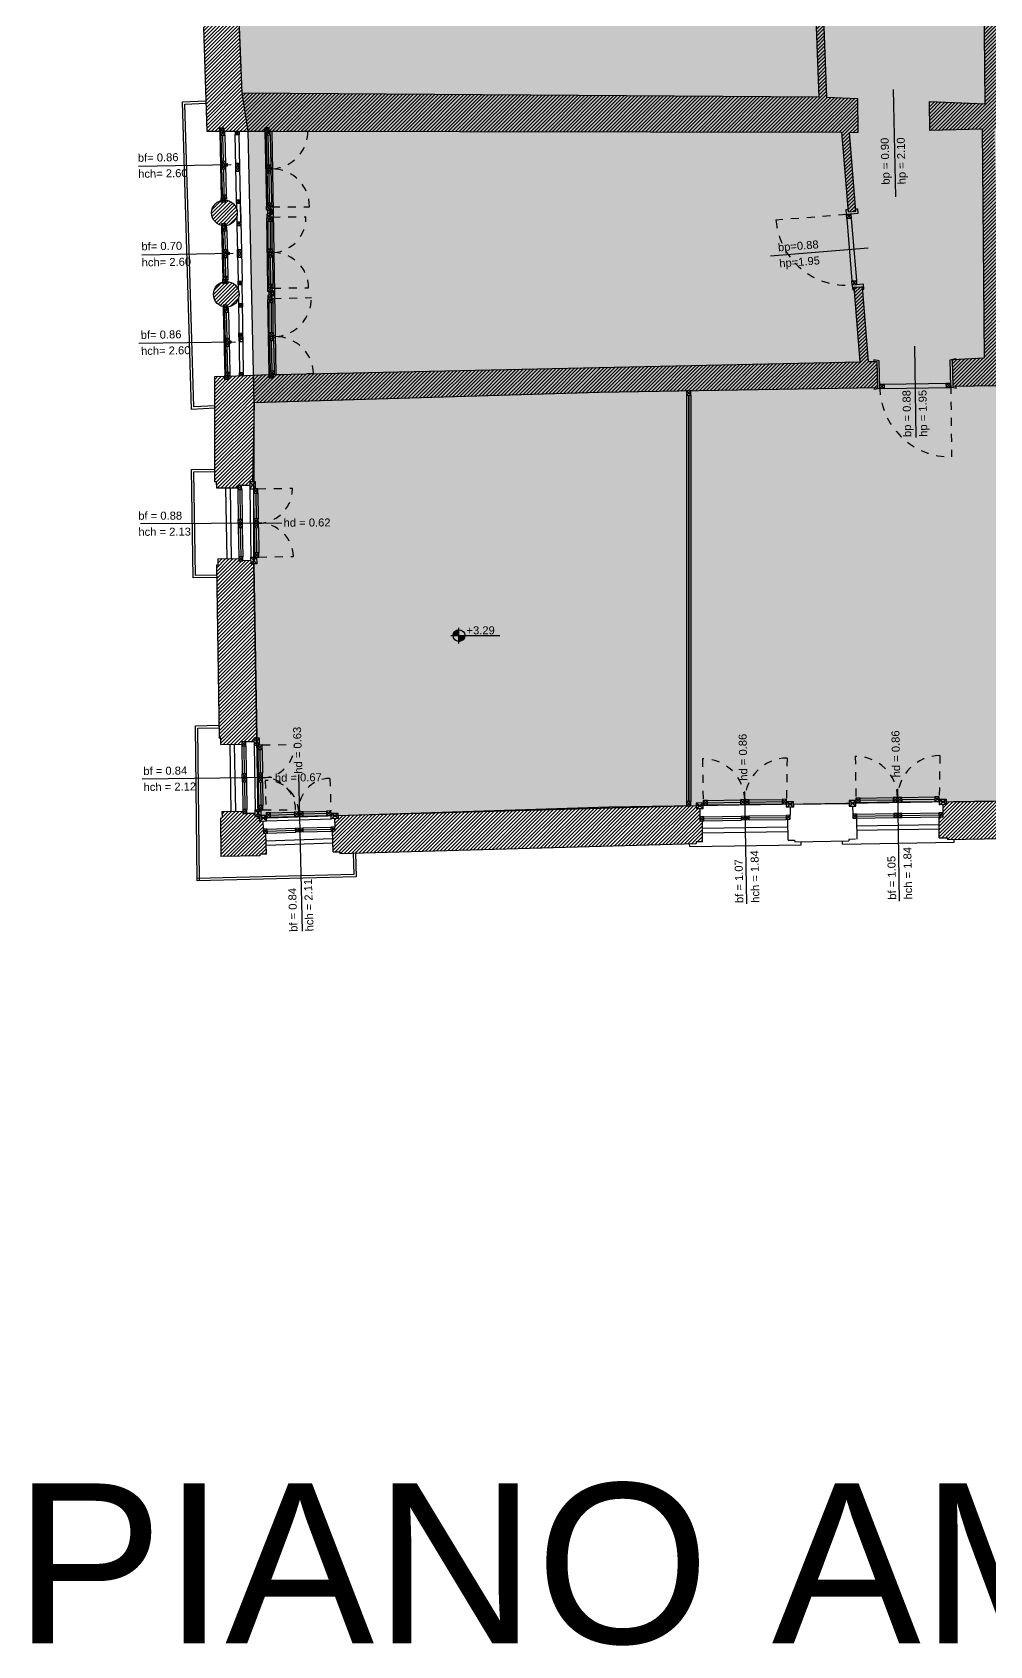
# Model space of a CAD drawing. Header units: millimetres. Extents: x -69 to 235, y 2 to 992.
# Drawn here: x 9.96 to 21.92, y 470.61 to 490.78 of the extents above; entities that cross this region are included whole.
import ezdxf
from ezdxf.enums import TextEntityAlignment as Align

# ---------------------------------------------------------------- set-up
doc = ezdxf.new("R2010")
doc.units = ezdxf.units.MM
doc.header["$LTSCALE"] = 0.01
doc.linetypes.add('HIDDEN2', pattern=[4.7625, 3.175, -1.5875])
for name, color, linetype in [('ob__L_grafica', 250, 'Continuous'), ('ob_A_linea_proiezione', 251, 'HIDDEN2'), ('ob_A_linea_v2', 251, 'Continuous'), ('ob_A_muro', 1, 'Continuous'), ('ob_A_muro_r', 252, 'Continuous'), ('ob_Q 1_50', 250, 'Continuous'), ('ob_retino chiaro', 254, 'Continuous'), ('ob_serramento_s', 3, 'Continuous')]:
    doc.layers.add(name, color=color, linetype=linetype)
doc.styles.add('STYLE1', font='arial.ttf')
doc.styles.add('Testo L', font='arial.ttf', dxfattribs={"height": 2.5})

# ---------------------------------------------------------------- blocks, each defined once
blk = doc.blocks.new('hhh-flat-1-flat-1-flat-1-flat-1')
at = {"layer": 'ob_Q 1_50'}
for p, q in [((0.227, 5.708), (0.84, 5.708)), ((0.257, 5.715), (0.324, 5.781)), ((0.259, 5.708), (0.33, 5.779)), ((0.259, 5.725), (0.313, 5.779)), ((0.264, 5.739), (0.299, 5.775)), ((0.268, 5.708), (0.33, 5.77)), ((0.277, 5.708), (0.33, 5.761)), ((0.286, 5.708), (0.33, 5.752)), ((0.295, 5.708), (0.33, 5.744)), ((0.303, 5.708), (0.33, 5.735)), ((0.312, 5.708), (0.33, 5.726)), ((0.321, 5.708), (0.33, 5.717)), ((0.33, 5.61), (0.33, 5.806)), ((0.33, 5.638), (0.401, 5.708)), ((0.33, 5.646), (0.392, 5.708)), ((0.33, 5.655), (0.383, 5.708)), ((0.33, 5.664), (0.374, 5.708)), ((0.33, 5.673), (0.365, 5.708)), ((0.33, 5.682), (0.356, 5.708)), ((0.33, 5.691), (0.348, 5.708)), ((0.33, 5.699), (0.339, 5.708)), ((0.33, 5.708), (0.33, 5.708)), ((0.336, 5.635), (0.404, 5.702)), ((0.347, 5.636), (0.402, 5.692)), ((0.359, 5.64), (0.398, 5.679))]:
    blk.add_line(p, q, dxfattribs=at)
blk.add_circle((0.33, 5.708), 0.0735, dxfattribs=at)

msp = doc.modelspace()

# ---------------------------------------------------------------- hatches: boundary and pattern name
at = {"layer": 'ob_A_muro_r'}
h = msp.add_hatch(dxfattribs=at)
h.set_pattern_fill('ANSI31', color=256, scale=0.01)
h.paths.add_polyline_path([(26.1307, 498.5451), (22.1535, 498.5451), (22.1452, 498.6888), (21.7087, 498.6656), (21.7151, 498.5451), (21.4551, 498.5451), (21.4551, 498.202), (21.7593, 498.202), (21.9122, 494.365), (21.1162, 494.3648), (21.1168, 493.8316), (21.827, 493.8471), (21.8614, 489.8838), (21.1693, 489.9104), (21.1733, 489.5471), (21.8253, 489.5656), (21.8523, 486.7065), (21.4552, 486.6876), (21.4627, 486.3475), (22.2652, 486.3606), (22.2652, 481.1726), (21.3759, 481.1585), (21.3766, 481.1236), (21.3341, 481.1227), (21.3357, 481.0207), (21.3365, 480.9707), (21.2865, 480.9699), (21.2904, 480.7079), (21.3919, 480.7096), (21.3923, 480.6853), (22.5336, 480.7036), (22.5336, 480.7236), (22.6152, 480.7236), (22.6155, 480.9856), (22.5855, 480.9856), (22.5855, 481.0356), (22.5855, 481.1726), (22.528, 481.1726), (22.528, 486.3606), (22.6555, 486.3618), (22.6559, 486.6768), (22.0445, 486.6661), (21.9789, 489.5616), (26.732, 489.5616), (26.732, 488.6387), (27.1648, 488.6532), (27.1457, 489.5616), (27.1457, 489.8627), (26.0257, 489.8595), (25.966, 491.2642), (25.6635, 491.2513), (25.7226, 489.8595), (22.3097, 489.8665), (22.2148, 493.6903), (25.5623, 493.7007), (25.5852, 493.1025, 0.0001712), (25.5852, 493.1023), (25.5997, 492.7803), (25.6232, 492.2005), (25.9256, 492.2133), (25.9022, 492.7932), (25.8877, 493.116), (25.8656, 493.6135), (25.8683, 493.7016), (26.9009, 493.7025), (28.6181, 493.6969), (30.2153, 493.705), (30.5454, 493.6987), (30.9535, 493.7124), (31.2615, 493.7089), (31.5502, 493.7127), (31.8296, 493.7149), (32.1851, 493.7159), (32.4329, 493.7194), (32.842, 493.7236), (32.842, 493.7356), (32.857, 493.7356), (32.9104, 493.9328), (32.9421, 494.0782), (32.9594, 494.1593), (32.9194, 494.1593), (32.9194, 494.2043), (32.9178, 494.3645), (32.7528, 494.3627), (32.753, 494.3527), (32.653, 494.3516), (32.6527, 494.3716), (32.3478, 494.3685), (32.3479, 494.3535), (27.2038, 494.357), (26.9848, 494.3572), (22.4113, 494.3603), (22.19, 498.202), (26.1307, 498.202)])
h = msp.add_hatch(dxfattribs=at)
h.set_pattern_fill('ANSI31', color=256, scale=0.01)
h.paths.add_polyline_path([(12.1383, 489.5405), (12.2979, 489.5402), (12.2972, 489.5793), (12.3472, 489.5802), (12.3478, 489.5401), (12.363, 489.5405), (12.8623, 489.5395), (12.8615, 489.5816), (12.9115, 489.5825), (12.9122, 489.5412), (20.0695, 489.5257), (20.1492, 488.5306), (20.2489, 488.5386), (20.1692, 489.5254), (20.2744, 489.5277), (20.2725, 489.945), (19.8862, 489.9599), (19.8299, 491.3963), (19.7299, 491.3935), (19.786, 489.9638), (12.5782, 490.0164), (12.542, 490.9166), (12.4924, 490.9144), (12.4906, 490.9559), (12.1555, 490.9419), (12.1405, 490.9415), (12.1418, 490.9005), (12.0922, 490.8985), (12.094, 490.8417)])
h = msp.add_hatch(dxfattribs=at)
h.set_pattern_fill('ANSI31', color=256, scale=0.01)
edge = h.paths.add_edge_path()
edge.add_arc((12.3577, 488.5189), 0.1604, 0, 360)
h = msp.add_hatch(dxfattribs=at)
h.set_pattern_fill('ANSI31', color=256, scale=0.01)
edge = h.paths.add_edge_path()
edge.add_arc((12.3799, 487.5016), 0.1604, 0, 360)
h = msp.add_hatch(dxfattribs=at)
h.set_pattern_fill('ANSI31', color=256, scale=0.01)
h.paths.add_polyline_path([(20.5089, 486.6632), (20.5162, 486.3322), (17.0387, 486.2757), (12.7277, 486.1462), (12.7083, 485.1563), (12.6733, 485.1558), (12.6739, 485.1133), (12.5219, 485.1107), (12.5224, 485.0807), (12.2604, 485.0769), (12.2591, 485.1584), (12.2391, 485.1581), (12.2386, 485.4947), (12.2351, 486.4756), (12.3611, 486.4784), (12.3622, 486.4381), (12.4122, 486.4394), (12.4111, 486.4795), (12.9143, 486.4989), (12.9155, 486.4555), (12.9655, 486.4568), (12.9643, 486.4968), (13.0008, 486.4976), (20.3004, 486.6586), (20.2253, 487.5887), (20.2353, 487.5895), (20.3151, 487.5959), (20.325, 487.5967), (20.4006, 486.6608)])
h = msp.add_hatch(dxfattribs=at)
h.set_pattern_fill('ANSI31', color=256, scale=0.01)
h.paths.add_polyline_path([(12.725, 484.1318), (12.69, 484.1311), (12.6891, 484.1734), (12.5872, 484.1719), (12.5372, 484.1711), (12.5367, 484.2011), (12.2747, 484.1972), (12.276, 484.1156), (12.256, 484.1153), (12.2911, 481.9552), (12.3114, 481.9555), (12.3128, 481.874), (12.5747, 481.8778), (12.5742, 481.9078), (12.6242, 481.9086), (12.7262, 481.9104), (12.7256, 481.9529), (12.7606, 481.9534)])
h = msp.add_hatch(dxfattribs=at)
h.set_pattern_fill('ANSI31', color=256, scale=0.01)
h.paths.add_polyline_path([(18.3292, 480.9226), (18.2992, 480.9221), (18.2984, 480.9721), (18.2967, 481.0741), (18.2542, 481.0735), (18.2537, 481.1084), (17.1586, 481.0909), (13.7752, 480.9835), (13.7764, 480.9487), (13.7341, 480.9472), (13.7372, 480.8452), (13.7388, 480.7953), (13.7088, 480.7943), (13.7168, 480.5324), (13.7983, 480.535), (13.799, 480.515), (18.2517, 480.6393), (18.2514, 480.6593), (18.333, 480.6606)])
h = msp.add_hatch(dxfattribs=at)
h.set_pattern_fill('ANSI31', color=256, scale=0.01)
h.paths.add_polyline_path([(12.8735, 480.7677), (12.8435, 480.7667), (12.8419, 480.8167), (12.8386, 480.9186), (12.7961, 480.9174), (12.7951, 480.9524), (12.777, 480.9518), (12.7766, 480.9729), (12.7417, 480.9722), (12.7408, 481.0145), (12.6388, 481.013), (12.5888, 481.0122), (12.5883, 481.0422), (12.3263, 481.0383), (12.3277, 480.9568), (12.3073, 480.9564), (12.3138, 480.4757), (12.8006, 480.4836), (12.7999, 480.5032), (12.8815, 480.5058)])
at = {"layer": 'ob_retino chiaro'}
h = msp.add_hatch(color=256, dxfattribs=at)
h.dxf.hatch_style = 1
h.paths.add_polyline_path([(11.7456, 506.9862), (16.8335, 506.9774), (21.4173, 506.9699), (21.7543, 506.9847), (25.8735, 507.0788), (26.3786, 506.8855), (29.783, 506.8892), (29.9229, 506.8766), (30.2803, 506.9175), (34.3287, 506.9079), (34.7526, 506.9069), (39.5387, 506.8813), (40.0167, 506.8671), (44.4451, 506.7996), (44.595, 506.7955), (49.6339, 506.6701), (49.7833, 483.6982), (46.6681, 483.3702), (44.8716, 483.2413), (42.0766, 483.0311), (41.6272, 483.0107), (41.3171, 482.8837), (39.7139, 482.7528), (37.8107, 482.5955), (35.4498, 482.3957), (35.4503, 481.2554), (31.3499, 481.2537), (30.9013, 481.2419), (29.5812, 481.2071), (27.159, 481.163), (26.748, 481.1726), (23.7135, 481.1726), (22.2652, 481.1726), (18.2537, 481.1084), (13.7752, 480.9835), (12.777, 480.9518), (12.7606, 481.9534), (12.725, 484.1318), (12.7277, 486.1462), (12.6557, 489.5399), (12.5782, 490.0164), (12.4245, 493.8593), (12.6822, 494.3622), (12.4809, 498.2797), (12.2454, 498.6474), (12.0534, 501.4529), (11.8126, 505.6122)])
h.paths.add_polyline_path([(27.2312, 500.4214), (27.205, 496.4409), (27.2037, 494.3477), (32.3355, 494.3535), (32.3479, 494.3537), (32.3478, 494.3685), (32.653, 494.3716), (32.653, 494.3516), (32.753, 494.3527), (32.7528, 494.3627), (32.9178, 494.3645), (34.0926, 494.3859), (34.2526, 494.3875), (34.2526, 494.4132), (34.2726, 494.4132), (34.2726, 494.4743), (34.6133, 494.4745), (34.6058, 498.1325), (34.6148, 498.5955), (34.6587, 500.0199), (28.9932, 500.0518), (28.988, 500.422)], flags=16)

# ---------------------------------------------------------------- linework, layer by layer
at = {"layer": 'ob_A_linea_proiezione'}
for p, q in [((12.9272, 489.5412), (13.3999, 489.5402)), ((12.9478, 488.5963), (13.4199, 488.5963)), ((12.9522, 488.4671), (13.3761, 488.4697)), ((20.1313, 488.499), (19.2492, 488.4277)), ((12.9635, 487.579), (13.4092, 487.582)), ((12.9659, 487.4501), (13.4435, 487.4611)), ((12.9941, 486.4954), (13.4715, 486.5126)), ((21.4322, 486.3566), (21.4442, 485.47)), ((12.7745, 485.0722), (13.2069, 485.0782)), ((12.7871, 484.2179), (13.2195, 484.2258)), ((12.8268, 481.8693), (13.234, 481.8758)), ((20.2401, 481.7274), (20.2473, 481.2062)), ((21.2969, 481.7372), (21.2897, 481.2159)), ((18.3306, 481.6959), (18.3378, 481.1747)), ((19.3874, 481.7057), (19.3802, 481.1845)), ((12.8654, 481.4268), (12.8774, 481.0198)), ((13.6743, 481.4524), (13.6881, 481.0455)), ((12.8397, 481.059), (13.2469, 481.0613))]:
    msp.add_line(p, q, dxfattribs=at)
for centre, radius, start, end in [((12.9275, 489.5415), 0.4724, 273.84111, 359.84018), ((12.9494, 488.599), 0.4705, 359.67073, 88.81506), ((12.9349, 488.4615), 0.4413, 275.22697, 1.09199), ((20.1313, 488.499), 0.885, 184.62094, 274.64245), ((12.9679, 487.5808), 0.4413, 0.15099, 89.06126), ((12.9659, 487.4501), 0.4777, 273.203, 1.32033), ((12.9941, 486.4954), 0.4777, 2.06488, 90.1822), ((21.4322, 486.3566), 0.8867, 180.77521, 270.77521), ((12.776, 485.0715), 0.431, 270.70269, 0.88935), ((12.7905, 484.2114), 0.4293, 1.92532, 91.22931), ((12.8268, 481.8693), 0.4072, 270.91482, 0.91482), ((20.2472, 481.206), 0.5214, 0.79145, 90.77956), ((21.3032, 481.2024), 0.5348, 90.68095, 178.61395), ((18.3377, 481.1746), 0.5214, 0.79145, 90.77956), ((19.3937, 481.1709), 0.5348, 90.68095, 178.61395), ((12.8397, 481.0549), 0.4072, 0.90641, 90.90641), ((12.8779, 481.0195), 0.4075, 1.83302, 91.762), ((13.6838, 481.0534), 0.3991, 91.36665, 182.99883)]:
    msp.add_arc(centre, radius, start, end, dxfattribs=at)
at = {"layer": 'ob_A_linea_v2'}
for p, q in [((12.2981, 489.5293), (12.3159, 488.7027)), ((12.3141, 489.4893), (12.3301, 488.7434)), ((12.364, 489.4905), (12.38, 488.7443)), ((12.5071, 488.6821), (12.4908, 489.4968)), ((12.5569, 488.6832), (12.5413, 489.4974)), ((12.8624, 489.5316), (12.8832, 488.6047)), ((12.8784, 489.4916), (12.8876, 489.1193)), ((12.9272, 489.5412), (12.9477, 489.5411)), ((12.9284, 489.4928), (12.9376, 489.1207)), ((12.9477, 489.5411), (13.0009, 486.4976)), ((12.8886, 489.0959), (12.8968, 488.6453)), ((12.9386, 489.0974), (12.9468, 488.6463)), ((12.5581, 488.5959), (12.5771, 487.6652)), ((12.8984, 487.5874), (12.8877, 488.4549)), ((12.9037, 488.0718), (12.9031, 488.4162)), ((12.9537, 488.0733), (12.9531, 488.4172)), ((12.322, 488.3334), (12.3364, 487.6856)), ((12.338, 488.2933), (12.3507, 487.7263)), ((12.388, 488.2945), (12.4007, 487.7272)), ((12.5133, 488.3621), (12.5279, 487.6649)), ((12.9063, 487.9841), (12.9127, 487.628)), ((12.9564, 487.9856), (12.9627, 487.629)), ((12.5332, 487.4084), (12.5461, 486.5255)), ((12.5961, 486.5265), (12.5827, 487.4092)), ((12.9142, 486.5055), (12.9012, 487.4385)), ((12.9181, 487.022), (12.9169, 487.3992)), ((12.9681, 487.0235), (12.9669, 487.4002)), ((12.3429, 487.316), (12.3612, 486.4784)), ((12.3589, 487.2759), (12.3751, 486.5288)), ((12.4089, 487.2772), (12.4251, 486.5297)), ((12.9211, 486.922), (12.9284, 486.5461)), ((12.9711, 486.9235), (12.9783, 486.5471)), ((12.9793, 486.4972), (13.0008, 486.4976)), ((12.2384, 486.0768), (11.9451, 486.0638)), ((12.5227, 485.0607), (12.5287, 484.6881)), ((12.5727, 485.0616), (12.5787, 484.6889)), ((12.6745, 485.0708), (12.6883, 484.2161)), ((12.7202, 485.0164), (12.7263, 484.64)), ((12.7752, 485.0172), (12.7804, 484.6956)), ((12.5301, 484.5881), (12.5363, 484.2208)), ((12.5801, 484.5889), (12.5863, 484.2219)), ((12.7271, 484.5849), (12.7314, 484.2715)), ((12.7821, 484.5856), (12.7864, 484.2723)), ((12.2588, 483.9622), (11.9652, 483.9567)), ((12.575, 481.8578), (12.5807, 481.5081)), ((12.625, 481.8587), (12.6307, 481.5089)), ((12.7268, 481.8679), (12.7397, 481.0572)), ((12.7726, 481.8135), (12.7773, 481.5164)), ((12.8276, 481.8143), (12.8323, 481.5171)), ((12.5823, 481.4081), (12.588, 481.062)), ((12.6323, 481.4089), (12.638, 481.063)), ((12.779, 481.4064), (12.783, 481.1126)), ((12.834, 481.4071), (12.838, 481.1134)), ((18.3928, 481.1754), (18.804, 481.1819)), ((18.3935, 481.1204), (18.8048, 481.1271)), ((18.914, 481.1835), (19.3259, 481.1894)), ((18.9148, 481.1285), (19.3266, 481.1344)), ((20.3023, 481.206), (20.7135, 481.2125)), ((20.3031, 481.151), (20.7143, 481.1576)), ((20.8235, 481.2141), (21.2355, 481.2199)), ((20.8243, 481.159), (21.2361, 481.1649)), ((12.8811, 480.9199), (13.6915, 480.9456)), ((12.9331, 481.0215), (13.2302, 481.0309)), ((12.9347, 480.9665), (13.2318, 480.9759)), ((13.3401, 481.0343), (13.6338, 481.0428)), ((13.3417, 480.9793), (13.6354, 480.9879)), ((18.3484, 480.9729), (18.8123, 480.9803)), ((18.3492, 480.9229), (18.8131, 480.9304)), ((18.9123, 480.9819), (19.3762, 480.9894)), ((18.9131, 480.932), (19.377, 480.9394)), ((20.2579, 481.0035), (20.7218, 481.0109)), ((20.2587, 480.9535), (20.7226, 480.9609)), ((20.8218, 481.0125), (21.2857, 481.0199)), ((20.8226, 480.9625), (21.2865, 480.9699)), ((12.8919, 480.8183), (13.2415, 480.8294)), ((12.8935, 480.7683), (13.2431, 480.7794)), ((13.3414, 480.8326), (13.6872, 480.8436)), ((13.343, 480.7826), (13.6891, 480.7936)), ((13.9659, 480.5162), (13.9736, 480.2527)), ((13.9959, 480.5171), (14.0045, 480.2235)), ((18.1708, 480.6), (18.1702, 480.638)), ((18.1708, 480.6), (19.5649, 480.6223)), ((19.5649, 480.6223), (19.5643, 480.6603)), ((20.0803, 480.6306), (20.0797, 480.6686)), ((20.0803, 480.6306), (21.4744, 480.6529)), ((21.4744, 480.6529), (21.4738, 480.6909)), ((13.9736, 480.2527), (12.016, 480.2006)), ((14.0045, 480.2235), (12.0168, 480.1706))]:
    msp.add_line(p, q, dxfattribs=at)
for points in [[(11.9451, 486.0638), (11.9451, 486.0638), (11.8315, 489.908), (12.1249, 489.9204)], [(12.2371, 486.1068), (11.9741, 486.0952), (11.8624, 489.8792), (12.1262, 489.8904)], [(18.132, 486.2385), (18.1312, 481.1616)], [(18.187, 486.2393), (18.1862, 481.1624)], [(11.9652, 483.9567), (11.9652, 483.9567), (11.945, 485.313), (12.2387, 485.3178)], [(12.2583, 483.9921), (11.9948, 483.9873), (11.9755, 485.2835), (12.2392, 485.2878)], [(12.0168, 480.1706), (12.0168, 480.1706), (11.9949, 482.11), (12.2885, 482.1148)], [(12.0468, 480.1709), (12.0252, 482.0805), (12.289, 482.0848)]]:
    msp.add_lwpolyline(points, dxfattribs=at)
at = {"layer": 'ob_A_muro'}
for p, q in [((21.8614, 489.8838), (21.827, 493.8471)), ((12.2747, 484.1972), (12.5367, 484.2011)), ((12.2747, 484.1972), (12.276, 484.1156)), ((12.6891, 484.1734), (12.5872, 484.1719)), ((12.276, 484.1156), (12.256, 484.1153)), ((12.3114, 481.9555), (12.2914, 481.9552)), ((12.3128, 481.874), (12.3114, 481.9555)), ((12.7262, 481.9104), (12.6242, 481.9086)), ((12.3128, 481.874), (12.5747, 481.8778)), ((20.2062, 481.1046), (20.2079, 481.0027)), ((21.3341, 481.1227), (21.3357, 481.0207)), ((12.3277, 480.9568), (12.3077, 480.9564)), ((12.3263, 481.0383), (12.5883, 481.0422)), ((12.3263, 481.0383), (12.3277, 480.9568)), ((12.7408, 481.0145), (12.6388, 481.013)), ((12.8386, 480.9186), (12.8419, 480.8167)), ((13.7341, 480.9472), (13.7372, 480.8452)), ((18.2967, 481.0741), (18.2984, 480.9721)), ((18.333, 480.6606), (18.3292, 480.9226)), ((19.4009, 480.6777), (19.397, 480.9397)), ((19.4247, 481.0922), (19.4262, 480.9902)), ((20.2625, 480.6915), (20.2587, 480.9535)), ((21.2904, 480.7079), (21.2865, 480.9699)), ((12.8815, 480.5058), (12.8735, 480.7677)), ((13.7168, 480.5324), (13.7088, 480.7943)), ((21.2904, 480.7079), (21.3919, 480.7096)), ((21.3919, 480.7096), (21.3923, 480.6896)), ((12.8815, 480.5058), (12.7999, 480.5032)), ((12.7999, 480.5032), (12.8006, 480.4832)), ((13.7168, 480.5324), (13.7983, 480.535)), ((13.7983, 480.535), (13.799, 480.515)), ((18.333, 480.6606), (18.2514, 480.6593)), ((18.2514, 480.6593), (18.2517, 480.6393)), ((19.4009, 480.6777), (19.4824, 480.679)), ((19.4824, 480.679), (19.4827, 480.659)), ((20.2425, 480.6912), (20.1609, 480.6899)), ((20.1609, 480.6899), (20.1613, 480.6699))]:
    msp.add_line(p, q, dxfattribs=at)
for points in [[(12.094, 490.8417), (12.1383, 489.5405), (12.1383, 489.5405), (12.2979, 489.5402), (12.2972, 489.5793), (12.3472, 489.5802), (12.3478, 489.5401), (12.363, 489.5405), (12.8623, 489.5395), (12.8615, 489.5816), (12.9115, 489.5825), (12.9122, 489.5412), (20.0695, 489.5257), (20.1492, 488.5306), (20.2489, 488.5386), (20.1692, 489.5254), (20.1692, 489.5254), (20.1692, 489.5254), (20.2744, 489.5277), (20.2725, 489.945), (19.8862, 489.9599), (19.8299, 491.3963)], [(19.7299, 491.3935), (19.786, 489.9638), (12.5782, 490.0164), (12.542, 490.9166)], [(21.1733, 489.5471), (21.1693, 489.9104), (21.8614, 489.8838)], [(21.8253, 489.5656), (21.1733, 489.5471)], [(21.8253, 489.5656), (21.8253, 489.5656), (21.8523, 486.7065), (21.8523, 486.7065)], [(20.5089, 486.6632), (20.5162, 486.3322), (17.0387, 486.2757), (12.7277, 486.1462), (12.7083, 485.1563), (12.6733, 485.1558), (12.6739, 485.1133), (12.5219, 485.1107), (12.5224, 485.0807), (12.2604, 485.0769), (12.2591, 485.1584), (12.2391, 485.1581), (12.2386, 485.4947), (12.2351, 486.4756), (12.3611, 486.4784), (12.3622, 486.4381), (12.4122, 486.4394), (12.4111, 486.4795), (12.9143, 486.4989), (12.9155, 486.4555), (12.9655, 486.4568), (12.9643, 486.4968), (13.0008, 486.4976), (20.3004, 486.6586), (20.2253, 487.5887), (20.2353, 487.5895), (20.3151, 487.5959), (20.325, 487.5967), (20.4006, 486.6608), (20.5089, 486.6632)], [(22.2652, 486.3606), (21.4627, 486.3475), (21.4552, 486.6876), (21.8523, 486.7065)], [(12.725, 484.1318), (12.7606, 481.9534)], [(12.256, 484.1153), (12.2911, 481.9552)], [(12.7606, 481.9534), (12.7603, 481.9715)], [(18.2537, 481.1084), (17.1586, 481.0909), (13.7752, 480.9835)], [(19.4664, 481.128), (20.1632, 481.1391)], [(21.3759, 481.1585), (22.2652, 481.1726)], [(12.3073, 480.9564), (12.3138, 480.4757)], [(12.7766, 480.9729), (12.777, 480.9518)], [(12.7951, 480.9524), (12.777, 480.9518)], [(22.5336, 480.7036), (21.3923, 480.6853)], [(13.799, 480.515), (18.2517, 480.6393)], [(19.4827, 480.659), (20.1613, 480.6699)], [(12.8006, 480.4836), (12.3138, 480.4757)]]:
    msp.add_lwpolyline(points, dxfattribs=at)
for centre in [(12.3577, 488.5189), (12.3799, 487.5016)]:
    msp.add_circle(centre, 0.1604, dxfattribs=at)
at = {"layer": 'ob_Q 1_50'}
for p, q in [((20.7135, 490.0594), (20.7424, 488.7197)), ((12.4411, 489.1186), (11.2839, 489.0984)), ((12.4679, 488.0131), (11.325, 487.9919)), ((20.3995, 488.0766), (19.1805, 487.977)), ((12.4951, 486.9053), (11.2884, 486.885)), ((20.9808, 486.8537), (20.9984, 485.7129)), ((13.0744, 484.6414), (11.3096, 484.6316)), ((12.9492, 481.464), (11.3284, 481.4402)), ((13.282, 481.4991), (13.3291, 479.5442)), ((20.7669, 481.3192), (20.7893, 479.9157)), ((18.8574, 481.2887), (18.8798, 479.8859))]:
    msp.add_line(p, q, dxfattribs=at)
at = {"layer": 'ob_retino chiaro'}
msp.add_lwpolyline([(37.8107, 482.5955), (35.4498, 482.3957), (35.4503, 481.2554), (31.3499, 481.2537), (30.9013, 481.2419), (29.5812, 481.2071), (27.159, 481.163), (26.748, 481.1726), (23.7135, 481.1726), (22.2652, 481.1726), (18.2537, 481.1084), (13.7752, 480.9835), (12.777, 480.9518), (12.7606, 481.9534), (12.725, 484.1318), (12.7277, 486.1462), (12.6557, 489.5399), (12.5782, 490.0164), (12.4245, 493.8593)], dxfattribs=at)
at = {"layer": 'ob_serramento_s'}
for p, q in [((12.2972, 489.5793), (12.3481, 489.5302)), ((12.2981, 489.5293), (12.3472, 489.5802)), ((12.8615, 489.5816), (12.9124, 489.5325)), ((12.8624, 489.5316), (12.9115, 489.5825)), ((12.3141, 489.4893), (12.363, 489.5395)), ((12.3231, 489.5298), (12.364, 489.4905)), ((12.3455, 489.1687), (12.339, 489.4899)), ((12.4898, 489.5399), (12.5408, 489.4979)), ((12.4898, 489.5398), (12.4908, 489.4968)), ((12.4908, 489.4968), (12.5397, 489.541)), ((12.4908, 489.4968), (12.5408, 489.4979)), ((12.5398, 489.5409), (12.5408, 489.4979)), ((12.8784, 489.4916), (12.9267, 489.5412)), ((12.8874, 489.532), (12.9284, 489.4928)), ((12.9126, 489.12), (12.9035, 489.4922)), ((12.3207, 489.1659), (12.3721, 489.1174)), ((12.3221, 489.1163), (12.3706, 489.1674)), ((12.3221, 489.1163), (12.3735, 489.0684)), ((12.3235, 489.0669), (12.3721, 489.1174)), ((12.355, 488.7439), (12.3481, 489.0676)), ((12.5006, 489.0391), (12.4977, 489.1391)), ((12.4977, 489.1391), (12.5491, 489.0903)), ((12.4991, 489.0888), (12.5476, 489.1406)), ((12.5491, 489.0903), (12.4991, 489.0888)), ((12.4991, 489.0888), (12.5506, 489.0406)), ((12.5006, 489.0391), (12.5491, 489.0904)), ((12.5006, 489.0391), (12.5506, 489.0406)), ((12.5015, 489.1392), (12.5514, 489.1406)), ((12.5506, 489.0406), (12.5476, 489.1406)), ((12.8877, 489.1193), (12.9391, 489.0697)), ((12.8891, 489.0687), (12.9377, 489.1198)), ((12.8891, 489.0687), (12.9406, 489.0208)), ((12.8906, 489.0193), (12.9391, 489.0698)), ((12.9218, 488.6458), (12.9158, 489.02)), ((12.3159, 488.7027), (12.3672, 488.654)), ((12.3172, 488.6527), (12.3658, 488.704)), ((12.3301, 488.7434), (12.381, 488.6944)), ((12.3409, 488.7034), (12.3801, 488.7443)), ((12.5069, 488.6821), (12.5569, 488.6832)), ((12.5079, 488.6391), (12.5069, 488.6821)), ((12.507, 488.6821), (12.5578, 488.6401)), ((12.5078, 488.639), (12.5569, 488.6832)), ((12.5079, 488.6391), (12.5579, 488.6401)), ((12.5579, 488.6401), (12.5569, 488.6832)), ((12.8826, 488.6046), (12.9339, 488.556)), ((12.8839, 488.5547), (12.9326, 488.606)), ((12.8968, 488.6453), (12.9478, 488.5963)), ((12.9076, 488.6053), (12.9468, 488.6463)), ((12.9486, 488.5664), (12.9336, 488.5659)), ((12.9486, 488.5664), (12.9509, 488.4974)), ((12.3212, 488.3833), (12.372, 488.3342)), ((12.322, 488.3334), (12.3712, 488.3842)), ((12.5125, 488.4052), (12.5633, 488.3629)), ((12.5126, 488.4051), (12.5626, 488.4059)), ((12.5126, 488.4051), (12.5133, 488.3621)), ((12.5133, 488.3621), (12.5625, 488.406)), ((12.5133, 488.3621), (12.5633, 488.3629)), ((12.5626, 488.4059), (12.5633, 488.3629)), ((12.8856, 488.5048), (12.9376, 488.4569)), ((12.8877, 488.4549), (12.9356, 488.5069)), ((12.9006, 488.5058), (12.8989, 488.5547)), ((12.9031, 488.4162), (12.9522, 488.4671)), ((12.9123, 488.4566), (12.9531, 488.4172)), ((12.9277, 488.4167), (12.9286, 488.0707)), ((12.9509, 488.4974), (12.9359, 488.4969)), ((20.1366, 488.4447), (20.1985, 487.6713)), ((20.1906, 488.4497), (20.2538, 487.675)), ((12.338, 488.2933), (12.3869, 488.3436)), ((12.347, 488.3338), (12.388, 488.2945)), ((12.3685, 488.0606), (12.363, 488.2939)), ((12.3437, 488.0589), (12.395, 488.0103)), ((12.345, 488.0093), (12.3936, 488.0603)), ((12.345, 488.0093), (12.3965, 487.9613)), ((12.3465, 487.9599), (12.3951, 488.0103)), ((12.3757, 487.7268), (12.3704, 487.9606)), ((12.5192, 488.0624), (12.5691, 488.0638)), ((12.522, 487.9624), (12.5192, 488.0624)), ((12.5192, 488.0624), (12.5705, 488.0136)), ((12.5206, 488.0121), (12.5691, 488.0638)), ((12.5705, 488.0136), (12.5206, 488.0121)), ((12.5206, 488.0121), (12.572, 487.9639)), ((12.522, 487.9624), (12.5706, 488.0136)), ((12.522, 487.9624), (12.572, 487.9639)), ((12.9038, 488.069), (12.9551, 488.0205)), ((12.9052, 488.0194), (12.9537, 488.0705)), ((12.9052, 488.0196), (12.9566, 487.9715)), ((12.9066, 487.97), (12.9551, 488.0204)), ((12.9377, 487.6285), (12.9317, 487.9707)), ((12.3364, 487.6856), (12.3877, 487.6369)), ((12.3377, 487.6356), (12.3864, 487.6869)), ((12.3507, 487.7263), (12.4016, 487.6773)), ((12.3614, 487.6862), (12.4007, 487.7272)), ((12.5279, 487.6648), (12.5779, 487.6659)), ((12.5288, 487.6218), (12.5279, 487.6648)), ((12.5279, 487.6648), (12.5787, 487.6228)), ((12.5288, 487.6217), (12.5779, 487.6659)), ((12.5288, 487.6218), (12.5788, 487.6228)), ((12.5788, 487.6228), (12.5779, 487.6659)), ((12.8984, 487.5874), (12.9497, 487.5387)), ((12.8997, 487.5374), (12.9483, 487.5887)), ((12.9126, 487.6281), (12.9635, 487.5791)), ((12.9233, 487.588), (12.9626, 487.629)), ((12.3421, 487.366), (12.3929, 487.3168)), ((12.3429, 487.316), (12.3921, 487.3668)), ((12.5331, 487.3879), (12.5839, 487.3456)), ((12.5332, 487.3879), (12.5832, 487.3887)), ((12.5332, 487.3879), (12.5339, 487.3448)), ((12.5339, 487.3448), (12.5831, 487.3887)), ((12.5832, 487.3887), (12.5839, 487.3456)), ((12.9001, 487.4884), (12.9512, 487.4396)), ((12.9012, 487.4385), (12.9501, 487.4896)), ((12.9151, 487.4891), (12.9143, 487.5381)), ((12.9169, 487.3992), (12.9659, 487.4501)), ((12.9261, 487.4397), (12.9669, 487.4002)), ((12.9419, 487.3997), (12.9429, 487.0227)), ((12.9642, 487.5489), (12.9492, 487.5486)), ((12.9652, 487.4799), (12.9502, 487.4796)), ((12.9642, 487.5489), (12.9652, 487.4799)), ((12.3589, 487.2759), (12.4078, 487.3262)), ((12.3679, 487.3164), (12.4089, 487.2772)), ((12.391, 486.9536), (12.384, 487.2766)), ((12.5339, 487.3448), (12.5839, 487.3456)), ((12.3657, 486.9519), (12.417, 486.9034)), ((12.367, 486.9024), (12.4156, 486.9534)), ((12.539, 487.0172), (12.5889, 487.018)), ((12.5404, 486.9172), (12.539, 487.0172)), ((12.539, 487.0172), (12.5897, 486.9677)), ((12.5397, 486.967), (12.5889, 487.018)), ((12.5897, 486.9677), (12.5397, 486.967)), ((12.5397, 486.967), (12.5904, 486.918)), ((12.5404, 486.9172), (12.5897, 486.9678)), ((12.5904, 486.918), (12.5889, 487.018)), ((12.9183, 487.021), (12.9696, 486.9725)), ((12.9196, 486.9715), (12.9682, 487.0225)), ((12.9197, 486.9716), (12.9711, 486.9235)), ((12.9211, 486.922), (12.9696, 486.9724)), ((12.367, 486.9024), (12.4185, 486.8544)), ((12.3685, 486.8529), (12.417, 486.9034)), ((12.4001, 486.5293), (12.3931, 486.8537)), ((12.5389, 486.9125), (12.5889, 486.9133)), ((12.9534, 486.5466), (12.9461, 486.9228)), ((20.5463, 486.3234), (20.5387, 486.6704)), ((21.4327, 486.345), (21.4252, 486.684)), ((12.3609, 486.4881), (12.4122, 486.4394)), ((12.3622, 486.4381), (12.4109, 486.4894)), ((12.3751, 486.5288), (12.4261, 486.4798)), ((12.3859, 486.4888), (12.4251, 486.5297)), ((12.5461, 486.5255), (12.5961, 486.5266)), ((12.5471, 486.4824), (12.5461, 486.5255)), ((12.5461, 486.5255), (12.597, 486.4835)), ((12.547, 486.4824), (12.5961, 486.5265)), ((12.597, 486.4835), (12.5961, 486.5266)), ((12.9142, 486.5055), (12.9655, 486.4568)), ((12.9155, 486.4555), (12.9641, 486.5068)), ((12.9284, 486.5462), (12.9793, 486.4972)), ((12.9392, 486.5061), (12.9784, 486.5471)), ((20.6001, 486.3792), (21.4317, 486.3917)), ((20.6009, 486.3244), (21.4326, 486.3374)), ((12.6733, 485.1558), (12.7445, 485.0718)), ((12.6745, 485.0708), (12.7433, 485.1568)), ((12.3724, 485.0785), (12.3867, 484.1989)), ((12.4274, 485.0793), (12.4417, 484.1997)), ((12.5727, 485.0616), (12.5219, 485.1107)), ((12.5227, 485.0607), (12.5719, 485.1115)), ((12.5477, 485.0611), (12.5537, 484.6885)), ((12.7477, 485.0168), (12.7529, 484.6952)), ((12.5793, 484.6389), (12.5285, 484.6881)), ((12.5298, 484.6386), (12.5285, 484.6881)), ((12.5298, 484.6386), (12.5785, 484.6889)), ((12.5801, 484.5889), (12.5298, 484.6386)), ((12.5301, 484.5881), (12.5793, 484.6389)), ((12.5554, 484.5885), (12.5613, 484.2215)), ((12.5785, 484.6889), (12.5793, 484.6389)), ((12.7546, 484.5853), (12.7589, 484.2719)), ((12.5872, 484.1719), (12.5363, 484.2211)), ((12.5372, 484.1711), (12.5863, 484.2219)), ((12.6883, 484.2161), (12.76, 484.1325)), ((12.69, 484.1311), (12.7582, 484.2175)), ((12.7256, 481.9529), (12.7968, 481.8689)), ((12.7268, 481.8679), (12.7956, 481.9539)), ((12.4247, 481.8756), (12.4383, 481.04)), ((12.4797, 481.8764), (12.4933, 481.0408)), ((12.625, 481.8587), (12.5742, 481.9078)), ((12.575, 481.8578), (12.6242, 481.9086)), ((12.6, 481.8582), (12.6057, 481.5085)), ((12.8001, 481.8139), (12.8048, 481.5167)), ((12.6315, 481.4589), (12.5807, 481.5081)), ((12.5823, 481.4081), (12.5807, 481.5081)), ((12.5815, 481.4581), (12.6307, 481.5089)), ((12.6307, 481.5089), (12.6323, 481.4089)), ((12.6323, 481.4089), (12.5815, 481.4581)), ((12.5823, 481.4081), (12.6315, 481.4589)), ((12.6073, 481.4085), (12.613, 481.0626)), ((12.8065, 481.4068), (12.8105, 481.113)), ((18.3392, 481.0747), (18.2532, 481.1435)), ((18.2542, 481.0735), (18.3382, 481.1447)), ((18.3932, 481.1479), (18.8044, 481.1544)), ((18.9144, 481.156), (19.3263, 481.1618)), ((19.4671, 481.093), (19.3807, 481.1613)), ((19.3821, 481.0913), (19.4657, 481.163)), ((20.2487, 481.1052), (20.1627, 481.1741)), ((20.1637, 481.1041), (20.2477, 481.1752)), ((20.3027, 481.1785), (20.7139, 481.185)), ((20.8239, 481.1865), (21.2358, 481.1923)), ((21.3766, 481.1236), (21.2902, 481.1918)), ((21.2916, 481.1218), (21.3752, 481.1935)), ((12.6388, 481.013), (12.588, 481.0622)), ((12.5888, 481.0122), (12.638, 481.063)), ((12.7399, 481.0572), (12.7997, 480.9875)), ((12.7417, 480.9722), (12.8099, 481.0586)), ((12.7961, 480.9174), (12.879, 480.9899)), ((12.8811, 480.9199), (12.7997, 480.9875)), ((12.9339, 480.994), (13.231, 481.0034)), ((13.3409, 481.0068), (13.6346, 481.0154)), ((13.7764, 480.9487), (13.689, 481.0156)), ((13.6915, 480.9456), (13.7739, 481.0187)), ((18.3492, 480.9229), (18.2984, 480.9721)), ((18.3484, 480.9729), (18.2992, 480.9221)), ((18.3488, 480.9479), (18.8127, 480.9554)), ((18.8123, 480.9803), (18.9123, 480.9819)), ((18.8631, 480.9312), (18.8123, 480.9803)), ((18.8623, 480.9811), (18.8131, 480.9304)), ((18.9131, 480.932), (18.8131, 480.9304)), ((18.9131, 480.932), (18.8623, 480.9811)), ((18.9123, 480.9819), (18.8631, 480.9312)), ((18.9127, 480.9569), (19.3766, 480.9644)), ((19.427, 480.9402), (19.3762, 480.9894)), ((19.4262, 480.9902), (19.377, 480.9394)), ((20.2587, 480.9535), (20.2079, 481.0027)), ((20.2579, 481.0035), (20.2087, 480.9527)), ((20.2583, 480.9785), (20.7222, 480.9859)), ((20.7726, 480.9617), (20.7218, 481.0109)), ((20.7718, 481.0117), (20.7226, 480.9609)), ((20.8226, 480.9625), (20.7718, 481.0117)), ((20.8218, 481.0125), (20.7726, 480.9617)), ((20.8222, 480.9875), (21.2861, 480.9949)), ((21.3365, 480.9707), (21.2857, 481.0199)), ((21.3357, 481.0207), (21.2865, 480.9699)), ((12.8935, 480.7683), (12.8419, 480.8167)), ((12.8919, 480.8183), (12.8435, 480.7667)), ((12.8927, 480.7933), (13.2423, 480.8044)), ((13.2415, 480.8294), (13.3414, 480.8326)), ((13.2931, 480.781), (13.2415, 480.8294)), ((13.2915, 480.831), (13.2431, 480.7794)), ((13.343, 480.7826), (13.2431, 480.7794)), ((13.343, 480.7826), (13.2915, 480.831)), ((13.3414, 480.8326), (13.2931, 480.781)), ((13.3422, 480.8076), (13.688, 480.8186)), ((13.7388, 480.7953), (13.6872, 480.8436)), ((13.7372, 480.8452), (13.6888, 480.7937)), ((18.3306, 480.8276), (19.3984, 480.8447)), ((18.3314, 480.7726), (19.3992, 480.7897)), ((20.2601, 480.8585), (21.2879, 480.8749)), ((20.2609, 480.8035), (21.2887, 480.8199)), ((12.8764, 480.6727), (13.7117, 480.6993)), ((12.8781, 480.6177), (13.7134, 480.6443))]:
    msp.add_line(p, q, dxfattribs=at)
for points in [[(12.2972, 489.5793), (12.2981, 489.5293), (12.3481, 489.5302), (12.3472, 489.5802)], [(12.8615, 489.5816), (12.8624, 489.5316), (12.9124, 489.5325), (12.9115, 489.5825)], [(12.3221, 489.1163), (12.3206, 489.1669), (12.3706, 489.1683), (12.372, 489.1173)], [(12.3221, 489.1163), (12.3235, 489.0669), (12.3735, 489.0684), (12.372, 489.1173)], [(12.3916, 489.134), (12.3925, 489.104), (12.3725, 489.1034), (12.3716, 489.1334)], [(12.8891, 489.0687), (12.8876, 489.1193), (12.9376, 489.1207), (12.9391, 489.0697)], [(12.8891, 489.0687), (12.8906, 489.0193), (12.9406, 489.0208), (12.9391, 489.0697)], [(12.9586, 489.0863), (12.9595, 489.0563), (12.9395, 489.0558), (12.9386, 489.0857)], [(12.3172, 488.6527), (12.3159, 488.7027), (12.3658, 488.704), (12.3672, 488.654)], [(12.8839, 488.5547), (12.8826, 488.6046), (12.9326, 488.606), (12.9339, 488.556)], [(12.3212, 488.3833), (12.322, 488.3334), (12.372, 488.3342), (12.3712, 488.3842)], [(12.8856, 488.5048), (12.8877, 488.4549), (12.9376, 488.4569), (12.9356, 488.5069)], [(12.345, 488.0093), (12.3435, 488.0598), (12.3935, 488.0613), (12.395, 488.0103)], [(12.345, 488.0093), (12.3465, 487.9599), (12.3965, 487.9613), (12.395, 488.0103)], [(12.4145, 488.0269), (12.4154, 487.9969), (12.3954, 487.9963), (12.3945, 488.0263)], [(12.9052, 488.0194), (12.9037, 488.07), (12.9536, 488.0714), (12.9551, 488.0204)], [(12.9052, 488.0194), (12.9066, 487.97), (12.9566, 487.9715), (12.9551, 488.0204)], [(12.9747, 488.037), (12.9755, 488.0071), (12.9556, 488.0065), (12.9547, 488.0365)], [(12.3377, 487.6356), (12.3364, 487.6856), (12.3864, 487.6869), (12.3877, 487.6369)], [(12.8997, 487.5374), (12.8984, 487.5874), (12.9483, 487.5887), (12.9497, 487.5387)], [(12.3421, 487.366), (12.3429, 487.316), (12.3929, 487.3168), (12.3921, 487.3668)], [(12.9001, 487.4884), (12.9012, 487.4385), (12.9512, 487.4396), (12.9501, 487.4896)], [(12.367, 486.9024), (12.3655, 486.9529), (12.4155, 486.9544), (12.417, 486.9033)], [(12.9196, 486.9715), (12.9181, 487.022), (12.9681, 487.0235), (12.9696, 486.9724)], [(12.9196, 486.9715), (12.9211, 486.922), (12.9711, 486.9235), (12.9696, 486.9724)], [(12.9891, 486.9891), (12.99, 486.9591), (12.97, 486.9585), (12.9691, 486.9885)], [(12.367, 486.9024), (12.3685, 486.8529), (12.4185, 486.8544), (12.417, 486.9033)], [(12.4365, 486.92), (12.4374, 486.89), (12.4174, 486.8894), (12.4165, 486.9194)], [(12.3622, 486.4381), (12.3609, 486.4881), (12.4109, 486.4894), (12.4122, 486.4394)], [(12.9155, 486.4555), (12.9142, 486.5055), (12.9641, 486.5068), (12.9655, 486.4568)]]:
    msp.add_lwpolyline(points, close=True, dxfattribs=at)
for points in [[(12.3131, 489.5293), (12.3141, 489.4893), (12.364, 489.4905), (12.3628, 489.5405), (12.3478, 489.5401)], [(12.8774, 489.5316), (12.8784, 489.4916), (12.9284, 489.4928), (12.9272, 489.5412), (12.9122, 489.5412)], [(12.3309, 488.7034), (12.3301, 488.7434), (12.3801, 488.7443), (12.381, 488.6944), (12.366, 488.6941)], [(12.5112, 488.4724), (12.5126, 488.4049), (12.5626, 488.4059), (12.5578, 488.6401), (12.5078, 488.639), (12.5092, 488.5716)], [(12.8976, 488.6053), (12.8968, 488.6453), (12.9468, 488.6463), (12.9478, 488.5963), (12.9328, 488.596)], [(12.9486, 488.5664), (12.9076, 488.5057)], [(20.2464, 488.5695), (20.2664, 488.571), (20.2712, 488.5104), (20.1317, 488.4991), (20.1267, 488.56), (20.1467, 488.5615)], [(12.9024, 488.4562), (12.9031, 488.4162), (12.9531, 488.4172), (12.9522, 488.4672), (12.9372, 488.4669)], [(12.906, 488.5552), (12.9509, 488.4974)], [(20.1906, 488.4497), (20.1365, 488.4447), (20.1318, 488.4991), (20.1862, 488.5033), (20.1906, 488.4497)], [(20.1906, 488.4497), (20.1318, 488.4991)], [(20.1365, 488.4447), (20.1862, 488.5033)], [(12.337, 488.3333), (12.338, 488.2933), (12.388, 488.2945), (12.3868, 488.3445), (12.3718, 488.3442)], [(12.3514, 487.6863), (12.3507, 487.7263), (12.4007, 487.7272), (12.4016, 487.6772), (12.3866, 487.677)], [(12.532, 487.4507), (12.5331, 487.3879), (12.5831, 487.3887), (12.5787, 487.6228), (12.5288, 487.6217), (12.53, 487.5582)], [(12.9133, 487.5881), (12.9126, 487.6281), (12.9626, 487.629), (12.9635, 487.579), (12.9485, 487.5787)], [(20.2573, 487.6213), (20.203, 487.617), (20.1985, 487.6713), (20.2537, 487.6759), (20.2573, 487.6213)], [(20.2573, 487.6213), (20.1985, 487.6713)], [(20.203, 487.617), (20.2537, 487.6759)], [(20.3275, 487.5658), (20.3475, 487.5676), (20.3425, 487.6282), (20.203, 487.617), (20.2078, 487.556), (20.2278, 487.5578)], [(12.9161, 487.4392), (12.9169, 487.3992), (12.9669, 487.4002), (12.9659, 487.4502), (12.9509, 487.4499)], [(12.9214, 487.5385), (12.9652, 487.4799)], [(12.9642, 487.5489), (12.9221, 487.4889)], [(12.3579, 487.3159), (12.3589, 487.2759), (12.4089, 487.2772), (12.4077, 487.3271), (12.3927, 487.3268)], [(20.5387, 486.6704), (20.5387, 486.6704), (20.4713, 486.6832), (20.4718, 486.6624)], [(21.4252, 486.684), (21.4252, 486.684), (21.492, 486.6997), (21.4922, 486.6893)], [(12.3759, 486.4888), (12.3751, 486.5288), (12.4251, 486.5297), (12.4261, 486.4798), (12.4111, 486.4795)], [(12.9292, 486.5062), (12.9284, 486.5462), (12.9784, 486.5471), (12.9793, 486.4971), (12.9643, 486.4968)], [(20.6001, 486.3792), (20.6009, 486.3246), (20.5463, 486.3234), (20.5451, 486.3779), (20.6001, 486.3792)], [(20.6009, 486.3246), (20.5451, 486.3779)], [(20.6001, 486.3792), (20.5463, 486.3234)], [(21.4316, 486.3919), (21.4324, 486.3374), (21.3779, 486.3361), (21.3766, 486.3906), (21.4316, 486.3919)], [(21.4324, 486.3374), (21.3766, 486.3906)], [(21.4316, 486.3919), (21.3779, 486.3361)], [(21.4327, 486.345), (21.4327, 486.345), (21.5002, 486.3275), (21.4998, 486.3483)], [(18.132, 486.2385), (18.187, 486.2393), (18.1862, 486.2943), (18.1312, 486.2935), (18.132, 486.2385)], [(18.187, 486.2393), (18.1312, 486.2935)], [(18.132, 486.2385), (18.1862, 486.2943)], [(18.1572, 486.2949), (18.1572, 486.2939)], [(18.1572, 486.2389), (18.1572, 481.162)], [(18.1602, 486.2949), (18.1602, 486.2939)], [(18.1602, 486.2389), (18.1602, 481.162)], [(20.5463, 486.3234), (20.5463, 486.3234), (20.4796, 486.3108), (20.4791, 486.3316)], [(12.7433, 485.1568), (12.6733, 485.1558), (12.6745, 485.0708), (12.7445, 485.0718), (12.7433, 485.1568)], [(12.5719, 485.1115), (12.5219, 485.1107), (12.5227, 485.0607), (12.5727, 485.0616), (12.5719, 485.1115)], [(12.7194, 485.0714), (12.7202, 485.0164), (12.7752, 485.0172), (12.7745, 485.0722), (12.7194, 485.0714)], [(12.7194, 485.0714), (12.7752, 485.0172)], [(12.7202, 485.0164), (12.7745, 485.0722)], [(12.5785, 484.6889), (12.5285, 484.6881)], [(12.5298, 484.6386), (12.5793, 484.6389)], [(12.5298, 484.6386), (12.5301, 484.5881)], [(12.5301, 484.5881), (12.5801, 484.5889)], [(12.5793, 484.6389), (12.5801, 484.5889)], [(12.7255, 484.6948), (12.7263, 484.6398), (12.7813, 484.6406), (12.7805, 484.6956), (12.7255, 484.6948)], [(12.7255, 484.6949), (12.7813, 484.6406)], [(12.7263, 484.6399), (12.7805, 484.6956)], [(12.7263, 484.6399), (12.7813, 484.6406)], [(12.7263, 484.6399), (12.7271, 484.5849), (12.7821, 484.5856), (12.7813, 484.6406), (12.7263, 484.6399)], [(12.7263, 484.6399), (12.7821, 484.5856)], [(12.7271, 484.5849), (12.7813, 484.6406)], [(12.5863, 484.2219), (12.5363, 484.2211), (12.5372, 484.1711), (12.5872, 484.1719), (12.5863, 484.2219)], [(12.76, 484.1325), (12.69, 484.1311), (12.6883, 484.2161), (12.7582, 484.2175), (12.76, 484.1325)], [(12.7314, 484.2715), (12.7321, 484.217), (12.7871, 484.2179), (12.7864, 484.2723), (12.7314, 484.2715)], [(12.7314, 484.2715), (12.7871, 484.2179)], [(12.7321, 484.217), (12.7864, 484.2723)], [(12.7582, 484.2175), (12.7332, 484.217)], [(12.7956, 481.9539), (12.7256, 481.9529), (12.7268, 481.8679), (12.7968, 481.8689), (12.7956, 481.9539)], [(12.6242, 481.9086), (12.5742, 481.9078), (12.575, 481.8578), (12.625, 481.8587), (12.6242, 481.9086)], [(12.7718, 481.8685), (12.7726, 481.8135), (12.8276, 481.8143), (12.8268, 481.8693), (12.7718, 481.8685)], [(12.7718, 481.8685), (12.8276, 481.8143)], [(12.7726, 481.8135), (12.8268, 481.8693)], [(12.6307, 481.5089), (12.5807, 481.5081)], [(12.7774, 481.5163), (12.7782, 481.4613), (12.8332, 481.4621), (12.8324, 481.5171), (12.7774, 481.5163)], [(12.7774, 481.5164), (12.8332, 481.4621)], [(12.7782, 481.4614), (12.8325, 481.5171)], [(12.6315, 481.4589), (12.5815, 481.4581)], [(12.5815, 481.4581), (12.6315, 481.4589)], [(12.5823, 481.4081), (12.6323, 481.4089)], [(12.7782, 481.4614), (12.8332, 481.4621)], [(12.7782, 481.4614), (12.779, 481.4064), (12.834, 481.4071), (12.8332, 481.4621), (12.7782, 481.4614)], [(12.7782, 481.4614), (12.834, 481.4071)], [(12.779, 481.4064), (12.8332, 481.4621)], [(12.783, 481.1126), (12.7837, 481.0581), (12.8388, 481.059), (12.838, 481.1134), (12.783, 481.1126)], [(12.783, 481.1126), (12.8388, 481.059)], [(12.7837, 481.0581), (12.838, 481.1134)], [(18.132, 481.1066), (18.187, 481.1074), (18.1862, 481.1624), (18.1312, 481.1616), (18.132, 481.1066)], [(18.187, 481.1074), (18.1312, 481.1616)], [(18.132, 481.1066), (18.1862, 481.1624)], [(18.2532, 481.1435), (18.2542, 481.0735), (18.3392, 481.0747), (18.3382, 481.1447), (18.2532, 481.1435)], [(18.3385, 481.1197), (18.3935, 481.1204), (18.3928, 481.1754), (18.3378, 481.1747), (18.3385, 481.1197)], [(18.3935, 481.1204), (18.3378, 481.1747)], [(18.3385, 481.1197), (18.3928, 481.1754)], [(18.8048, 481.127), (18.8598, 481.1278), (18.859, 481.1828), (18.804, 481.182), (18.8048, 481.127)], [(18.8598, 481.1278), (18.804, 481.182)], [(18.8048, 481.127), (18.859, 481.1828)], [(18.8598, 481.1278), (18.9148, 481.1285), (18.914, 481.1835), (18.859, 481.1828), (18.8598, 481.1278)], [(18.9148, 481.1285), (18.859, 481.1828)], [(18.8598, 481.1278), (18.914, 481.1835)], [(19.3267, 481.1344), (19.3812, 481.1351), (19.3803, 481.1901), (19.3259, 481.1894), (19.3267, 481.1344)], [(19.3812, 481.1351), (19.3259, 481.1894)], [(19.3267, 481.1344), (19.3803, 481.1901)], [(19.4657, 481.163), (19.4671, 481.093), (19.3821, 481.0913), (19.3807, 481.1613), (19.4657, 481.163)], [(19.3807, 481.1613), (19.3812, 481.1363)], [(20.1627, 481.1741), (20.1637, 481.1041), (20.2487, 481.1052), (20.2477, 481.1752), (20.1627, 481.1741)], [(20.2481, 481.1502), (20.3031, 481.151), (20.3023, 481.206), (20.2473, 481.2052), (20.2481, 481.1502)], [(20.3031, 481.151), (20.2473, 481.2052)], [(20.2481, 481.1502), (20.3023, 481.206)], [(20.7143, 481.1575), (20.7693, 481.1583), (20.7685, 481.2133), (20.7135, 481.2125), (20.7143, 481.1575)], [(20.7693, 481.1583), (20.7135, 481.2125)], [(20.7143, 481.1575), (20.7685, 481.2133)], [(20.7693, 481.1583), (20.8243, 481.159), (20.8235, 481.2141), (20.7685, 481.2133), (20.7693, 481.1583)], [(20.8243, 481.159), (20.7685, 481.2133)], [(20.7693, 481.1583), (20.8235, 481.2141)], [(21.2362, 481.1649), (21.2907, 481.1657), (21.2898, 481.2207), (21.2355, 481.2199), (21.2362, 481.1649)], [(21.2907, 481.1657), (21.2355, 481.2199)], [(21.2362, 481.1649), (21.2898, 481.2207)], [(21.3752, 481.1935), (21.3766, 481.1236), (21.2916, 481.1218), (21.2902, 481.1918), (21.3752, 481.1935)], [(21.2902, 481.1918), (21.2907, 481.1668)], [(12.638, 481.063), (12.588, 481.0622), (12.5888, 481.0122), (12.6388, 481.013), (12.638, 481.063)], [(12.7945, 480.9733), (12.7417, 480.9722), (12.7399, 481.0572), (12.8099, 481.0586), (12.8113, 480.9879)], [(12.8099, 481.0586), (12.7849, 481.0581)], [(12.7945, 480.9733), (12.7961, 480.9174), (12.8811, 480.9199), (12.879, 480.9899), (12.8113, 480.9879)], [(12.8798, 480.9649), (12.9347, 480.9665), (12.9331, 481.0215), (12.8781, 481.0199), (12.8798, 480.9649)], [(12.9347, 480.9665), (12.8781, 481.0199)], [(12.8798, 480.9649), (12.9331, 481.0215)], [(13.2318, 480.976), (13.2868, 480.9776), (13.2852, 481.0326), (13.2302, 481.031), (13.2318, 480.976)], [(13.2868, 480.9776), (13.2302, 481.031)], [(13.2318, 480.976), (13.2851, 481.0326)], [(13.2868, 480.9776), (13.3417, 480.9793), (13.3401, 481.0343), (13.2851, 481.0326), (13.2868, 480.9776)], [(13.2868, 480.9776), (13.2851, 481.0326)], [(13.3417, 480.9793), (13.2851, 481.0326)], [(13.2868, 480.9776), (13.3401, 481.0343)], [(13.6354, 480.9879), (13.6899, 480.9895), (13.6881, 481.0445), (13.6338, 481.0428), (13.6354, 480.9879)], [(13.6899, 480.9895), (13.6338, 481.0428)], [(13.6354, 480.9879), (13.6881, 481.0445)], [(13.7739, 481.0187), (13.7764, 480.9487), (13.6915, 480.9456), (13.689, 481.0156), (13.7739, 481.0187)], [(13.689, 481.0156), (13.6899, 480.9906)], [(18.2984, 480.9721), (18.2992, 480.9221), (18.3492, 480.9229), (18.3484, 480.9729), (18.2984, 480.9721)], [(18.8123, 480.9803), (18.8131, 480.9304)], [(18.8623, 480.9811), (18.8631, 480.9312)], [(18.8631, 480.9312), (18.8623, 480.9811)], [(18.9131, 480.932), (18.9123, 480.9819)], [(19.3762, 480.9894), (19.377, 480.9394), (19.427, 480.9402), (19.4262, 480.9902), (19.3762, 480.9894)], [(20.2079, 481.0027), (20.2087, 480.9527), (20.2587, 480.9535), (20.2579, 481.0035), (20.2079, 481.0027)], [(20.7218, 481.0109), (20.7226, 480.9609), (20.7726, 480.9617), (20.7718, 481.0117), (20.7218, 481.0109)], [(20.7718, 481.0117), (20.7726, 480.9617), (20.8226, 480.9625), (20.8218, 481.0125), (20.7718, 481.0117)], [(21.2857, 481.0199), (21.2865, 480.9699), (21.3365, 480.9707), (21.3357, 481.0207), (21.2857, 481.0199)], [(12.8419, 480.8167), (12.8435, 480.7667), (12.8935, 480.7683), (12.8919, 480.8183), (12.8419, 480.8167)], [(13.2415, 480.8294), (13.2431, 480.7794)], [(13.2915, 480.831), (13.2931, 480.781)], [(13.2931, 480.781), (13.2915, 480.831)], [(13.343, 480.7826), (13.3414, 480.8326)], [(13.6872, 480.8436), (13.6888, 480.7937), (13.7388, 480.7953), (13.7372, 480.8452), (13.6872, 480.8436)]]:
    msp.add_lwpolyline(points, dxfattribs=at)

# ---------------------------------------------------------------- block references
at = {"layer": 'ob_Q 1_50'}
msp.add_blockref('hhh-flat-1-flat-1-flat-1-flat-1', (14.9574, 477.5287), dxfattribs=at)

# ---------------------------------------------------------------- texts
at = {"layer": 'ob__L_grafica', "ltscale": 2, "insert": (9.7267, 472.6409), "char_height": 2, "attachment_point": 1, "style": 'Testo L'}
msp.add_mtext_dynamic_manual_height_columns('PIANO AMMEZZATO', width=74.826528, gutter_width=12.5, heights=[0], dxfattribs=at)
at = {"layer": 'ob_Q 1_50', "style": 'STYLE1'}
for s, rotation, p in [('bp = 0.90', 91.39232, (20.621, 488.872)), ('hp = 2.10', 91.39232, (20.8215, 488.8758)), ('bf= 0.86', 0.96738, (11.2749, 489.2071)), ('hch= 2.60', 0.96738, (11.2792, 489.0064)), ('bp=0.88', 4.51665, (19.274, 488.0868)), ('bf= 0.70', 0.96738, (11.3195, 488.1)), ('hch= 2.60', 0.96738, (11.3227, 487.8994)), ('hp=1.95', 4.51665, (19.2903, 487.8868)), ('bf= 0.86', 0.96738, (11.3113, 486.9936)), ('hch= 2.60', 0.96738, (11.3152, 486.793)), ('bp = 0.88', 91.0425, (20.89, 485.7176)), ('hp = 1.95', 91.0425, (21.0905, 485.7201)), ('bf = 0.88', 0.24009, (11.2806, 484.7335)), ('hch = 2.13', 0.24009, (11.282, 484.5328)), ('hd = 0.62', 0.24009, (13.0965, 484.6478)), ('hd = 0.63', 91.9341, (13.2832, 481.5101)), ('hd = 0.86', 91.07044, (18.8426, 481.423)), ('hd = 0.86', 91.07044, (20.7521, 481.4647)), ('bf = 0.84', 0.75774, (11.3436, 481.5435)), ('hd = 0.67', 0.75774, (12.9873, 481.4593)), ('hch = 2.12', 0.75774, (11.3468, 481.3428)), ('hch = 1.84', 91.07044, (18.9924, 479.8967)), ('hch = 1.84', 91.07044, (20.9019, 479.9384)), ('bf = 1.07', 91.07044, (18.7918, 479.8941)), ('bf = 1.05', 91.07044, (20.7014, 479.9357)), ('hch = 2.11', 91.9341, (13.4215, 479.5401)), ('bf = 0.84', 91.9341, (13.2211, 479.5344))]:
    msp.add_text(s, height=0.1, rotation=rotation, dxfattribs=at).set_placement(p, align=Align.MIDDLE_LEFT)
msp.add_attdef('+3.29', text='000', height=0.1, dxfattribs=at).set_placement((15.5586, 483.2523), align=Align.CENTER)

doc.saveas('drawing.dxf')
